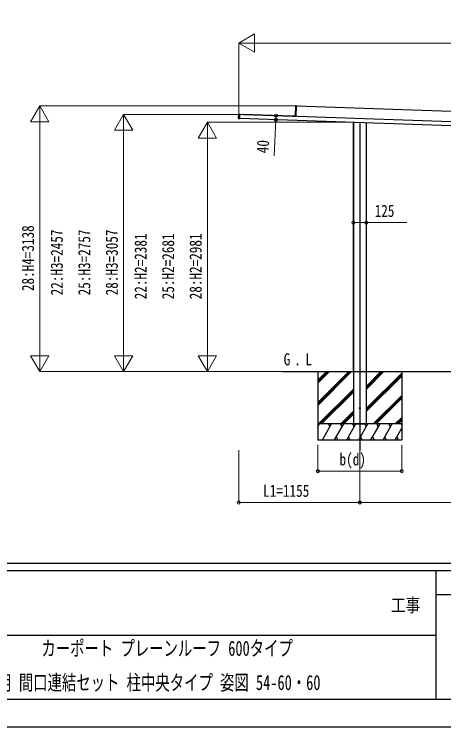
# Model space of a CAD drawing. Units: millimetres, scale not verified. Extents: x -14718 to 14718, y -10396 to 10396.
# Drawn here: x 508 to 4607, y -10394 to -3589 of the extents above; entities that cross this region are included whole.
import ezdxf
from ezdxf.enums import TextEntityAlignment as Align

# ---------------------------------------------------------------- set-up
doc = ezdxf.new("R2010")
doc.units = ezdxf.units.MM
doc.header["$LTSCALE"] = 50
for name, color, linetype in [('0-2_USER1', 3, 'Continuous'), ('0-3_YKK_12', 2, 'Continuous'), ('0-4_YKK_A1', 4, 'Continuous'), ('0-6_YKK_ZWAK', 7, 'Continuous')]:
    doc.layers.add(name, color=color, linetype=linetype)
doc.layers.add('0-5_YKK_D', color=6, linetype='Continuous', lineweight=18)
doc.styles.add('ＭＳ ゴシック', font='')
doc.styles.get('ＭＳ ゴシック').set_extended_font_data('MS Gothic')

msp = doc.modelspace()

# ---------------------------------------------------------------- linework, layer by layer
at = {"layer": '0-3_YKK_12'}
msp.add_line((3805.54, -4633.5), (3805.54, -7752.3), dxfattribs=at)
at = {"layer": '0-4_YKK_A1'}
for p, q in [((3197.1, -4462.73), (3193.88, -4554.82)), ((3197.1, -4462.73), (3196.63, -4462.71)), ((3202.64, -4462.59), (3197.1, -4462.73)), ((3197.12, -4462.23), (3202.66, -4462.09)), ((3199.1, -4563.99), (3202.64, -4462.59)), ((3202.56, -4464.79), (7515.93, -4615.41)), ((3202.66, -4462.09), (3202.64, -4462.59)), ((2649.56, -4586.1), (2651, -4545.04)), ((2651.47, -4545.06), (2650.03, -4586.12)), ((2651.47, -4545.06), (2651, -4545.04)), ((2659.01, -4544.86), (2651.47, -4545.06)), ((2659.01, -4544.86), (2657.54, -4586.84)), ((8053.62, -4734.25), (2658.97, -4545.86)), ((2689.9, -4546.94), (2689.94, -4545.84)), ((3191.23, -4564.45), (2689.9, -4546.94)), ((3159.09, -4562.23), (2689.94, -4545.84)), ((2694.75, -4547.11), (2694.76, -4546.81)), ((2694.76, -4546.81), (2694.78, -4546.21)), ((3193.88, -4554.82), (3193.42, -4554.81)), ((3193.88, -4554.82), (3193.6, -4562.83)), ((2650.03, -4586.12), (2649.56, -4586.1)), ((2657.52, -4587.34), (2650.01, -4586.62)), ((2650.03, -4586.12), (2657.54, -4586.84)), ((2657.54, -4586.84), (2657.52, -4587.34)), ((8052.22, -4774.22), (2657.58, -4585.84)), ((3159.05, -4563.33), (3159.09, -4562.23)), ((3164.09, -4563.5), (3164.1, -4563.2)), ((3164.1, -4563.2), (3164.13, -4562.6)), ((3164.13, -4562.6), (3164.14, -4562.3)), ((3168.09, -4563.64), (3168.12, -4562.94)), ((3199.09, -4564.02), (3168.12, -4562.94)), ((3193.6, -4562.83), (3193.14, -4562.82)), ((3199.1, -4563.99), (3199.07, -4564.72)), ((3743.04, -4623.74), (3743.04, -7002.3)), ((3744.24, -4623.79), (3744.24, -7002.3)), ((3744.64, -4623.8), (3744.64, -7502.3)), ((3866.44, -4628.05), (3866.44, -7502.3)), ((3866.84, -4628.07), (3866.84, -7002.3)), ((3868.04, -4628.11), (3868.04, -7002.3)), ((3068.06, -7002.3), (8566.46, -7002.3)), ((3405.54, -7002.3), (3405.54, -7652.3)), ((3405.54, -7296.28), (3699.52, -7002.3)), ((3405.54, -7310.42), (3713.67, -7002.3)), ((3405.54, -7324.56), (3727.81, -7002.3)), ((3405.54, -7084.14), (3487.39, -7002.3)), ((3405.54, -7098.29), (3501.53, -7002.3)), ((3405.54, -7112.43), (3515.67, -7002.3)), ((3743.04, -7002.3), (3743.34, -7002.3)), ((3743.34, -7002.3), (3743.94, -7002.3)), ((3866.44, -7002.3), (3866.54, -7002.3)), ((3866.44, -7172.03), (4036.18, -7002.3)), ((3866.44, -7157.89), (4022.03, -7002.3)), ((3866.44, -7143.75), (4007.89, -7002.3)), ((3866.54, -7002.3), (3866.84, -7002.3)), ((3867.74, -7002.3), (3868.04, -7002.3)), ((4205.54, -7002.3), (4205.54, -7652.3)), ((3866.44, -7355.88), (4205.54, -7016.78)), ((3866.44, -7370.02), (4205.54, -7030.92)), ((3866.44, -7384.16), (4205.54, -7045.06)), ((3411.65, -7502.3), (3744.64, -7169.31)), ((3425.79, -7502.3), (3744.64, -7183.45)), ((3439.94, -7502.3), (3744.64, -7197.59)), ((3932.15, -7502.3), (4205.54, -7228.91)), ((3946.29, -7502.3), (4205.54, -7243.05)), ((3960.44, -7502.3), (4205.54, -7257.19)), ((3623.79, -7502.3), (3744.64, -7381.44)), ((3637.93, -7502.3), (3744.64, -7395.58)), ((3652.07, -7502.3), (3744.64, -7409.73)), ((4144.28, -7502.3), (4205.54, -7441.04)), ((4158.43, -7502.3), (4205.54, -7455.18)), ((4172.57, -7502.3), (4205.54, -7469.32)), ((4205.54, -7502.3), (3405.54, -7502.3)), ((3405.54, -7531.24), (3422.25, -7502.3)), ((3407.25, -7528.28), (3405.54, -7525.32)), ((3450.09, -7652.3), (3536.69, -7502.3)), ((3521.69, -7528.28), (3506.69, -7502.3)), ((3565.56, -7652.3), (3652.16, -7502.3)), ((3637.16, -7528.28), (3622.16, -7502.3)), ((3681.03, -7652.3), (3767.63, -7502.3)), ((3752.63, -7528.28), (3737.63, -7502.3)), ((3744.64, -7502.3), (3866.44, -7502.3)), ((3796.5, -7652.3), (3883.1, -7502.3)), ((3868.1, -7528.28), (3853.1, -7502.3)), ((3911.97, -7652.3), (3998.57, -7502.3)), ((3983.57, -7528.28), (3968.57, -7502.3)), ((4027.44, -7652.3), (4114.04, -7502.3)), ((4099.04, -7528.28), (4084.04, -7502.3)), ((4142.91, -7652.3), (4205.54, -7543.82)), ((4205.54, -7512.74), (4199.51, -7502.3)), ((3405.54, -7652.3), (4205.54, -7652.3)), ((3580.56, -7626.32), (3595.56, -7652.3)), ((3696.03, -7626.32), (3711.03, -7652.3)), ((3811.5, -7626.32), (3826.5, -7652.3)), ((3926.97, -7626.32), (3941.97, -7652.3)), ((4042.44, -7626.32), (4057.44, -7652.3)), ((4157.91, -7626.32), (4172.91, -7652.3))]:
    msp.add_line(p, q, dxfattribs=at)
for points in [[(3193.14, -4562.82), (3193.42, -4554.81), (3196.63, -4462.71)], [(2651.48, -4544.56), (2659.02, -4544.36), (2659.01, -4544.86)], [(2694.78, -4546.21), (2694.79, -4545.91), (3164.14, -4562.3)], [(3168.12, -4562.94), (3168.13, -4562.44), (3192.82, -4563.31)], [(3743.94, -7002.3), (3744.24, -7002.3), (3744.54, -7002.3), (3744.64, -7002.3)], [(3866.84, -7002.3), (3867.14, -7002.3), (3867.74, -7002.3)]]:
    msp.add_lwpolyline(points, dxfattribs=at)
msp.add_circle((3805.54, -7352.3), 5, dxfattribs=at)
for centre, radius, start, end in [((3197.13, -4462.73), 0.5, 91.5, 178), ((3199.16, -4462.55), 2.07, 171.06854, 184.93146), ((2651.5, -4545.06), 0.5, 91.5, 178), ((2653.53, -4544.88), 2.07, 171.06854, 184.93146), ((2650.06, -4586.12), 0.5, 178, 264.5), ((2652.07, -4586.44), 2.07, 171.06854, 184.93146), ((3192.64, -4562.8), 0.5, 268, 358), ((3192.63, -4562.53), 0.765, 269.05171, 301.0406), ((3192.82, -4563.06), 0.242, 269.80053, 328.78296), ((3195.7, -4548.04), 15.54, 259.3054, 261.87346), ((3193.33, -4565.01), 1.85, 83.82294, 99.58333), ((3190.37, -4562.95), 3.17, 351.51431, 355.97407), ((3192.61, -4562.8), 1, 337.89786, 358), ((3199.05, -4564), 0.046, 321.12762, 0.80407)]:
    msp.add_arc(centre, radius, start, end, dxfattribs=at)
for centre, ratio, start_param in [((3186.02, -4563.57), 0.038227, 0), ((3186.03, -4563.57), 0.061163, 0.0374041)]:
    msp.add_ellipse(centre, major_axis=(13.07, -0.46), ratio=ratio, start_param=start_param, end_param=0.962078, dxfattribs=at)
at = {"layer": '0-5_YKK_D', "color": 1}
for p, q in [((2650.6, -3864.68), (2802.15, -3777.18)), ((2802.15, -3952.18), (2802.15, -3777.18)), ((2650.6, -4584.11), (2650.6, -3863.68)), ((2650.6, -3864.68), (2802.15, -3952.18)), ((2650.6, -3864.68), (2953.71, -3864.68)), ((2825.6, -3864.68), (7885.6, -3864.68)), ((750.59, -4464.68), (663.09, -4616.23)), ((3198.56, -4464.68), (749.59, -4464.68)), ((750.59, -4464.68), (838.09, -4616.23)), ((750.59, -4464.68), (750.59, -4767.79)), ((1550.59, -4545.64), (1463.09, -4697.19)), ((2651.48, -4545.64), (1549.59, -4545.64)), ((1550.59, -4545.64), (1638.09, -4697.19)), ((1550.59, -4545.64), (1550.59, -4848.74)), ((663.09, -4616.23), (838.09, -4616.23)), ((2350.59, -4621), (2263.09, -4772.55)), ((3743.64, -4621), (2349.59, -4621)), ((2350.59, -4621), (2438.09, -4772.55)), ((2350.59, -4621), (2350.59, -4924.1)), ((750.59, -4639.68), (750.59, -6827.3)), ((1463.09, -4697.19), (1638.09, -4697.19)), ((1550.59, -4720.64), (1550.59, -6827.3)), ((2263.09, -4772.55), (2438.09, -4772.55)), ((2350.59, -4796), (2350.59, -6827.3)), ((750.59, -7002.3), (750.59, -6699.19)), ((1550.59, -7002.3), (1550.59, -6699.19)), ((2350.59, -7002.3), (2350.59, -6699.19)), ((750.59, -7002.3), (663.09, -6850.74)), ((838.09, -6850.74), (663.09, -6850.74)), ((750.59, -7002.3), (838.09, -6850.74)), ((1550.59, -7002.3), (1463.09, -6850.74)), ((1638.09, -6850.74), (1463.09, -6850.74)), ((1550.59, -7002.3), (1638.09, -6850.74)), ((2350.59, -7002.3), (2263.09, -6850.74)), ((2438.09, -6850.74), (2263.09, -6850.74)), ((2350.59, -7002.3), (2438.09, -6850.74)), ((3067.06, -7002.3), (749.59, -7002.3)), ((3067.06, -7002.3), (1549.59, -7002.3)), ((3067.06, -7002.3), (2349.59, -7002.3))]:
    msp.add_line(p, q, dxfattribs=at)
at = {"layer": '0-5_YKK_D'}
for p, q in [((2650.59, -7752.8), (2650.59, -8253.47)), ((3405.54, -7702.3), (3405.54, -7953.47)), ((3805.54, -7753.3), (3805.54, -8253.47)), ((3805.54, -7753.3), (3805.54, -8253.47)), ((4205.54, -7702.3), (4205.54, -7953.47)), ((3405.54, -7952.47), (4205.54, -7952.47)), ((2650.59, -8252.47), (3805.54, -8252.47)), ((3805.54, -8252.47), (6905.34, -8252.47))]:
    msp.add_line(p, q, dxfattribs=at)
for points in [[(3006.63, -4558), (3004.72, -4597.96), (2988.29, -4941.37)], [(3743.04, -5579.29), (3868.04, -5579.29), (4253.14, -5579.29)]]:
    msp.add_lwpolyline(points, dxfattribs=at)
for centre in [(3006.63, -4558), (3004.72, -4597.96), (3743.04, -5579.29), (3868.04, -5579.29), (3405.54, -7952.47), (4205.54, -7952.47), (2650.59, -8252.47), (3805.54, -8252.47), (3805.54, -8252.47)]:
    msp.add_circle(centre, 14.88, dxfattribs=at)
at = {"layer": '0-6_YKK_ZWAK'}
for p, q in [((13632.57, -8836.3), (-13667.43, -8836.3)), ((4532.57, -8906.3), (-17.43, -8906.3)), ((6947.57, -9133.8), (4532.57, -9133.8)), ((-17.43, -9518.8), (4532.57, -9518.8)), ((-17.43, -10131.3), (4532.57, -10131.3)), ((4532.57, -10131.3), (6947.57, -10131.3))]:
    msp.add_line(p, q, dxfattribs=at)
msp.add_lwpolyline([(-14717.5, -10393.8), (14717.5, -10393.8), (14717.5, 10396.2), (-14717.5, 10396.2)], close=True, dxfattribs=at)
msp.add_lwpolyline([(6947.57, -8906.3), (4532.57, -8906.3), (4532.57, -10131.3)], dxfattribs=at)

# ---------------------------------------------------------------- texts
at = {"layer": '0-2_USER1', "style": 'ＭＳ ゴシック'}
for s, height, width, p in [('G', 115.5, 0.8, (3079.43, -6976.99)), ('L', 115.5, 0.8, (3286.3, -6976.99)), ('.', 115.5, 0.8, (3180.23, -6976.99)), ('カーポート プレーンルーフ 600タイプ', 143.7, 0.7, (766.66, -9759.72)), (' 2台用 間口連結セット 柱中央タイプ 姿図 54-60・60', 143.7, 0.7, (71.52, -10086.38))]:
    msp.add_text(s, height=height, dxfattribs=dict(at, width=width)).set_placement(p, align=Align.BOTTOM_LEFT)
at = {"layer": '0-5_YKK_D', "style": 'ＭＳ ゴシック', "width": 0.8}
msp.add_text('40', height=115.5, rotation=87.262, dxfattribs=at).set_placement((2969.27, -4920.44), align=Align.BOTTOM_LEFT)
for s, p in [('125', (3947.54, -5559.29)), ('b(d)', (3612.34, -7932.47)), ('L1=1155', (2883.67, -8232.47))]:
    msp.add_text(s, height=115.5, dxfattribs=at).set_placement(p, align=Align.BOTTOM_LEFT)
at = {"layer": '0-5_YKK_D', "color": 1, "style": 'ＭＳ ゴシック', "width": 0.8}
for s, p in [('28:H4=3138', (730.59, -6233.29)), ('22:H3=2457', (1005.59, -6273.77)), ('25:H3=2757', (1268.09, -6273.77)), ('28:H3=3057', (1530.59, -6273.77)), ('22:H2=2381', (1805.59, -6311.45)), ('25:H2=2681', (2068.09, -6311.45)), ('28:H2=2981', (2330.59, -6311.45))]:
    msp.add_text(s, height=115.5, rotation=90, dxfattribs=at).set_placement(p, align=Align.BOTTOM_LEFT)
at = {"layer": '0-6_YKK_ZWAK', "style": 'ＭＳ ゴシック', "width": 0.8}
msp.add_text('工事', height=128.3, dxfattribs=at).set_placement((4103.17, -9334.93), align=Align.BOTTOM_LEFT)

doc.saveas('drawing.dxf')
